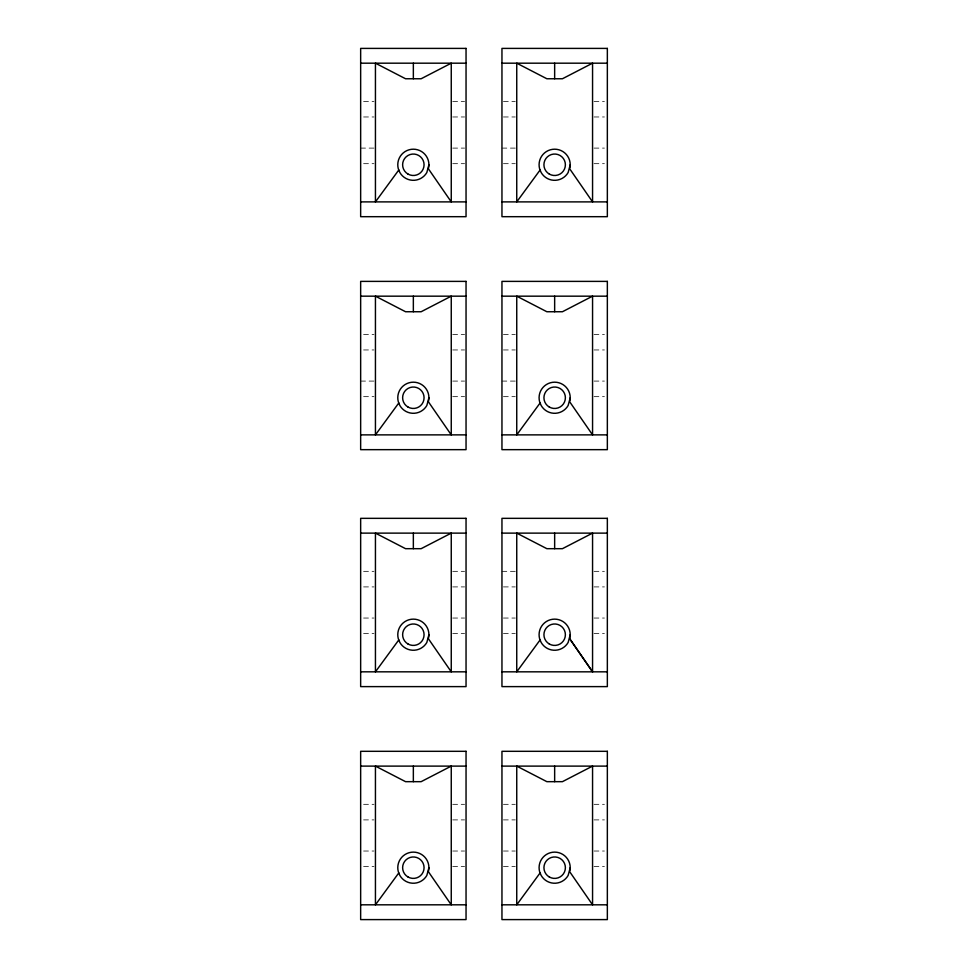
<?xml version="1.0" encoding="UTF-8"?>
<svg xmlns="http://www.w3.org/2000/svg" width="968" height="968" viewBox="0 0 968 968"><rect width="100%" height="100%" fill="white"/><g stroke="black" fill="none" stroke-linecap="round" stroke-linejoin="round"><path stroke-width="0.73" stroke-dasharray="4.84 3.63" d="M363.605 101.41L373.963 101.41M452.734 101.41L464.567 101.41M503.433 101.41L515.266 101.41M594.037 101.41L604.395 101.41M363.605 116.971L373.963 116.971M452.734 116.971L464.567 116.971M503.433 116.971L515.266 116.971M594.037 116.971L604.395 116.971M360.653 148.104L373.963 148.104M452.734 148.104L464.567 148.104M501.956 148.104L515.266 148.104M594.037 148.104L604.395 148.104M363.605 163.677L373.963 163.677M452.734 163.677L464.567 163.677M503.433 163.677L515.266 163.677M594.037 163.677L604.395 163.677M363.605 334.384L373.963 334.384M452.734 334.384L464.567 334.384M503.433 334.384L515.266 334.384M594.037 334.384L604.395 334.384M363.605 349.956L373.963 349.956M452.734 349.956L464.567 349.956M503.433 349.956L515.266 349.956M594.037 349.956L604.395 349.956M360.653 381.089L373.963 381.089M452.734 381.089L464.567 381.089M501.956 381.089L515.266 381.089M594.037 381.089L604.395 381.089M363.605 396.662L373.963 396.662M452.734 396.662L464.567 396.662M503.433 396.662L515.266 396.662M594.037 396.662L604.395 396.662M363.605 571.338L373.963 571.338M452.734 571.338L464.567 571.338M501.956 571.338L515.266 571.338M594.037 571.338L604.395 571.338M363.605 586.91L373.963 586.91M452.734 586.91L464.567 586.91M503.433 586.91L515.266 586.91M594.037 586.91L604.395 586.91M363.605 618.044L373.963 618.044M452.734 618.044L464.567 618.044M503.433 618.044L515.266 618.044M594.037 618.044L604.395 618.044M363.605 633.616L373.963 633.616M452.734 633.616L464.567 633.616M503.433 633.616L515.266 633.616M594.037 633.616L604.395 633.616M363.605 804.323L373.963 804.323M452.734 804.323L464.567 804.323M503.433 804.323L515.266 804.323M594.037 804.323L604.395 804.323M363.605 819.896L373.963 819.896M452.734 819.896L464.567 819.896M503.433 819.896L515.266 819.896M594.037 819.896L604.395 819.896M363.605 851.029L373.963 851.029M452.734 851.029L464.567 851.029M503.433 851.029L515.266 851.029M594.037 851.029L604.395 851.029M363.605 866.59L373.963 866.59M452.734 866.59L464.567 866.59M503.433 866.59L515.266 866.59M594.037 866.59L604.395 866.59"/><path stroke-width="1.45" d="M428.909 164.766L426.827 172.546A15.573 15.573 0 0 1 399.869 172.546L398.308 168.795A15.573 15.573 0 0 1 413.348 149.193A15.573 15.573 0 0 1 428.388 168.795L451.257 201.888L451.257 63.186L421.128 78.759L405.568 78.759L375.439 63.186L375.439 201.888L398.804 169.981M428.909 397.751L426.827 405.531A15.573 15.573 0 0 1 399.869 405.531L398.308 401.781A15.573 15.573 0 0 1 413.348 382.179A15.573 15.573 0 0 1 428.388 401.781L451.257 434.874L451.257 296.172L421.128 311.744L405.568 311.744L375.439 296.172L375.439 434.874L398.804 402.966M428.909 634.705L426.827 642.486A15.573 15.573 0 0 1 399.869 642.486L398.308 638.735A15.573 15.573 0 0 1 413.348 619.133A15.573 15.573 0 0 1 428.388 638.735L451.257 671.828L451.257 533.126L421.128 548.687L405.568 548.687L375.439 533.126L375.439 671.828L398.804 639.921M428.909 867.679L426.827 875.471A15.573 15.573 0 0 1 399.869 875.471L398.308 871.708A15.573 15.573 0 0 1 413.348 852.118A15.573 15.573 0 0 1 428.388 871.708L451.257 904.814L451.257 766.111L421.128 781.672L405.568 781.672L375.439 766.111L375.439 904.814L398.804 872.906M570.225 164.766L568.131 172.546A15.573 15.573 0 0 1 541.173 172.546L539.612 168.795A15.573 15.573 0 0 1 554.652 149.193A15.573 15.573 0 0 1 569.692 168.795L592.561 201.888L592.561 63.186L562.432 78.759L546.872 78.759L516.743 63.186L516.743 201.888L540.108 169.981M570.225 397.751L568.131 405.531A15.573 15.573 0 0 1 541.173 405.531L539.612 401.781A15.573 15.573 0 0 1 554.652 382.179A15.573 15.573 0 0 1 569.692 401.781L592.561 434.874L592.561 296.172L562.432 311.744L546.872 311.744L516.743 296.172L516.743 434.874L540.108 402.966M540.108 639.921L516.743 671.828L516.743 533.126L546.872 548.687L562.432 548.687L592.561 533.126L592.561 671.828L569.692 638.723A15.573 15.573 0 0 0 554.652 619.133A15.573 15.573 0 0 0 539.612 638.735L541.173 642.486A15.573 15.573 0 0 0 568.131 642.486L570.225 634.705M570.225 867.679L568.131 875.471A15.573 15.573 0 0 1 541.173 875.471L539.612 871.708A15.573 15.573 0 0 1 554.652 852.118A15.573 15.573 0 0 1 569.692 871.708L592.561 904.814L592.561 766.111L562.432 781.672L546.872 781.672L516.743 766.111L516.743 904.814L540.108 872.906M360.653 63.186L466.044 63.186M501.956 63.186L607.347 63.186M360.653 201.888L466.044 201.888M501.956 201.888L607.347 201.888M360.653 296.172L466.044 296.172M501.956 296.172L607.347 296.172M360.653 434.874L466.044 434.874M501.956 434.874L607.347 434.874M360.653 533.126L466.044 533.126M501.956 533.126L607.347 533.126M360.653 671.828L466.044 671.828M501.956 671.828L607.347 671.828M360.653 766.111L466.044 766.111M501.956 766.111L607.347 766.111M360.653 904.814L466.044 904.814M501.956 904.814L607.347 904.814M569.692 638.735L592.561 671.828M554.652 63.186L554.652 78.759M554.652 296.172L554.652 311.744M554.652 533.126L554.652 548.687M554.652 766.111L554.652 781.672M413.348 63.186L413.348 78.759M413.348 296.172L413.348 311.744M413.348 533.126L413.348 548.687M413.348 766.111L413.348 781.672M466.044 48.4L360.653 48.4L360.653 216.687L466.044 216.687L466.044 48.4M607.347 48.4L501.956 48.4L501.956 216.687L607.347 216.687L607.347 48.4M466.044 281.385L360.653 281.385L360.653 449.66L466.044 449.66L466.044 281.385M607.347 281.385L501.956 281.385L501.956 449.66L607.347 449.66L607.347 281.385M466.044 518.34L360.653 518.34L360.653 686.615L466.044 686.615L466.044 518.34M607.347 518.34L501.956 518.34L501.956 686.615L607.347 686.615L607.347 518.34M466.044 751.313L360.653 751.313L360.653 919.6L466.044 919.6L466.044 751.313M607.347 751.313L501.956 751.313L501.956 919.6L607.347 919.6L607.347 751.313M407.988 876.972A10.721 10.721 0 0 0 424.069 867.679A10.721 10.721 0 0 0 407.988 858.398A10.721 10.721 0 0 0 407.988 876.972M407.988 643.986A10.721 10.721 0 0 0 424.069 634.705A10.721 10.721 0 0 0 407.988 625.413A10.721 10.721 0 0 0 407.988 643.986M407.988 407.032A10.721 10.721 0 0 0 424.069 397.751A10.721 10.721 0 0 0 407.988 388.458A10.721 10.721 0 0 0 407.988 407.032M407.988 174.058A10.721 10.721 0 0 0 424.069 164.766A10.721 10.721 0 0 0 407.988 155.473A10.721 10.721 0 0 0 407.988 174.058M549.292 174.058A10.721 10.721 0 0 0 565.385 164.766A10.721 10.721 0 0 0 549.292 155.473A10.721 10.721 0 0 0 549.292 174.058M549.292 407.032A10.721 10.721 0 0 0 565.385 397.751A10.721 10.721 0 0 0 549.292 388.458A10.721 10.721 0 0 0 549.292 407.032M549.292 643.986A10.721 10.721 0 0 0 565.385 634.705A10.721 10.721 0 0 0 549.292 625.413A10.721 10.721 0 0 0 549.292 643.986M549.292 876.972A10.721 10.721 0 0 0 565.385 867.679A10.721 10.721 0 0 0 549.292 858.398A10.721 10.721 0 0 0 549.292 876.972"/></g></svg>
